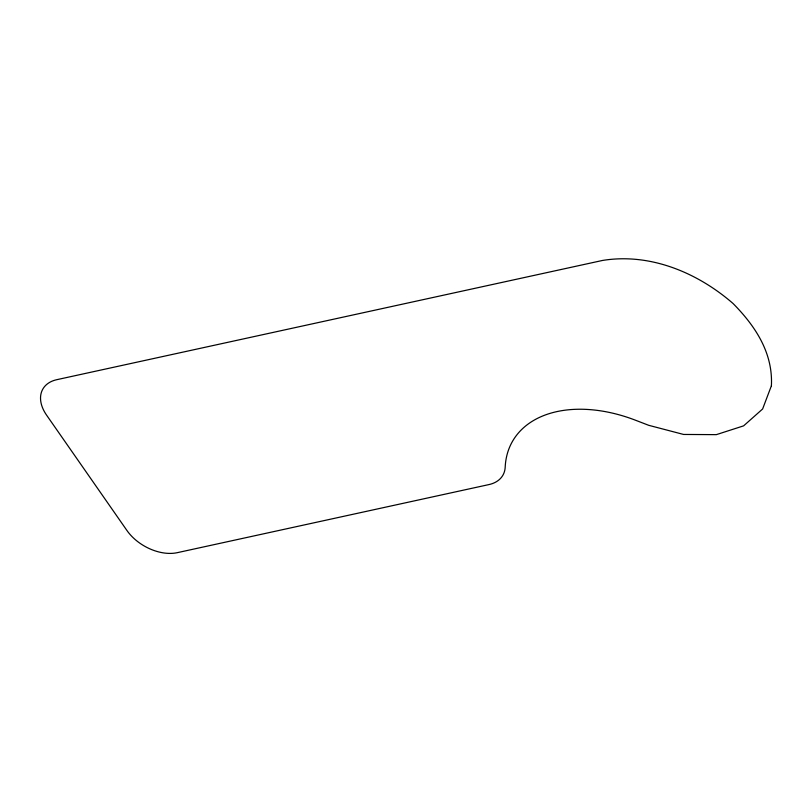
<?xml version="1.0" encoding="UTF-8"?>
<svg xmlns="http://www.w3.org/2000/svg" width="812" height="812" viewBox="0 0 812 812"><rect width="100%" height="100%" fill="white"/><g stroke="black" fill="none" stroke-linecap="round" stroke-linejoin="round"><path stroke-width="1.22" d="M771.4 385.771L762.62 408.984L743.619 425.853L716.346 434.643L683.582 434.45L648.697 425.305L635.512 420.23A124.551 81.545 29.7 0 0 505.196 467.113A39.22 25.679 29.7 0 1 488.936 484.581L177.31 552.667A39.22 25.679 29.7 0 1 126.916 530.459L46.578 415.135A39.22 25.679 29.7 0 1 56.81 379.681L602.534 260.449C650.077 252.694 697.579 272.639 733.084 303.526C755.333 326.089 773.085 352.844 771.4 385.771"/></g></svg>
